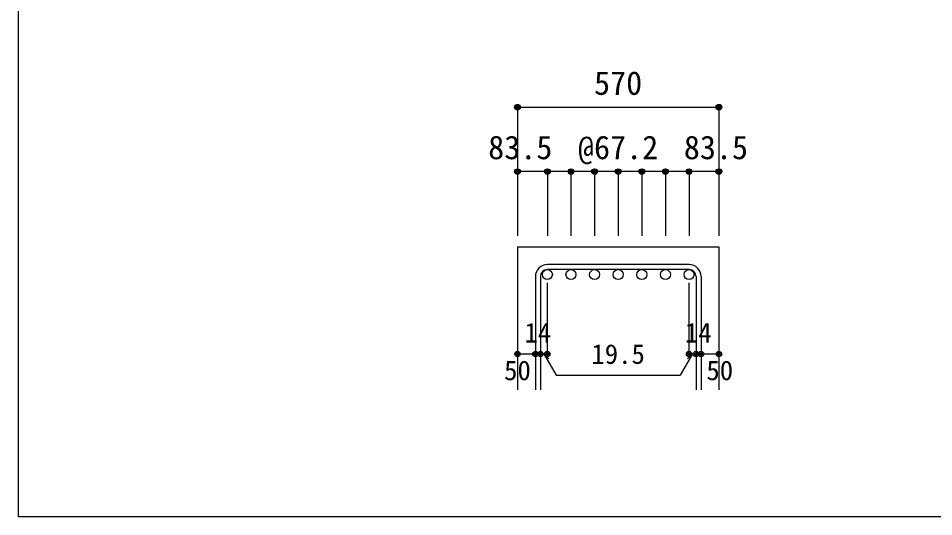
# Model space of a CAD drawing. Units: millimetres at full size, sheet at 1:30; details may follow other scales. Extents: x -5973 to 5954, y -4195 to 4201.
# Drawn here: x -5973 to -3414, y -4195 to -2801 of the extents above; entities that cross this region are included whole.
import ezdxf
from ezdxf.enums import TextEntityAlignment as Align

# ---------------------------------------------------------------- set-up
doc = ezdxf.new("R2010")
doc.units = ezdxf.units.MM
doc.header["$LTSCALE"] = 30
doc.header["$PDMODE"] = 32
doc.header["$PDSIZE"] = 15
for name, color, linetype in [('0-1_躯体線', 2, 'Continuous'), ('0-5_基礎梁筋', 7, 'Continuous'), ('0-6_スタラップ筋', 7, 'Continuous'), ('0-D_寸法', 4, 'Continuous'), ('F-0_枠', 6, 'Continuous')]:
    doc.layers.add(name, color=color, linetype=linetype)
doc.styles.add('ＭＳ ゴシック', font='')
doc.styles.get('ＭＳ ゴシック').set_extended_font_data('MS Gothic')

msp = doc.modelspace()

# ---------------------------------------------------------------- linework, layer by layer
at = {"layer": '0-1_躯体線'}
for p, q in [((-4577.3, -3439.89), (-4014.3, -3439.89)), ((-4577.3, -3439.89), (-4577.3, -3839.89)), ((-4014.3, -3439.89), (-4014.3, -3839.89))]:
    msp.add_line(p, q, dxfattribs=at)
at = {"layer": '0-5_基礎梁筋', "color": 3}
for centre in [(-4493.8, -3517.89), (-4427.8, -3517.89), (-4361.8, -3517.89), (-4295.8, -3517.89), (-4229.8, -3517.89), (-4163.8, -3517.89), (-4097.8, -3517.89)]:
    msp.add_circle(centre, 14, dxfattribs=at)
at = {"layer": '0-6_スタラップ筋'}
for p, q in [((-4097.8, -3489.89), (-4493.8, -3489.89)), ((-4097.8, -3503.89), (-4493.8, -3503.89)), ((-4527.3, -3523.39), (-4527.3, -3839.89)), ((-4513.3, -3523.39), (-4513.3, -3839.89)), ((-4078.3, -3523.39), (-4078.3, -3839.89)), ((-4064.3, -3523.39), (-4064.3, -3839.89))]:
    msp.add_line(p, q, dxfattribs=at)
for centre, radius, start, end in [((-4493.8, -3523.39), 33.5, 90, 180), ((-4493.8, -3523.39), 19.5, 90, 180), ((-4097.8, -3523.39), 33.5, 0, 90), ((-4097.8, -3523.39), 19.5, 0, 90)]:
    msp.add_arc(centre, radius, start, end, dxfattribs=at)
at = {"layer": '0-D_寸法'}
for p, q in [((-4577.3, -3049.89), (-4577.3, -3229.89)), ((-4577.3, -3049.89), (-4014.3, -3049.89)), ((-4014.3, -3049.89), (-4014.3, -3229.89)), ((-4493.8, -3229.89), (-4577.3, -3229.89)), ((-4577.3, -3229.89), (-4577.3, -3409.89)), ((-4295.8, -3229.89), (-4493.8, -3229.89)), ((-4493.8, -3229.89), (-4493.8, -3409.89)), ((-4427.8, -3229.89), (-4427.8, -3409.89)), ((-4361.8, -3229.89), (-4361.8, -3409.89)), ((-4097.8, -3229.89), (-4295.8, -3229.89)), ((-4295.8, -3229.89), (-4295.8, -3409.89)), ((-4229.8, -3229.89), (-4229.8, -3409.89)), ((-4163.8, -3229.89), (-4163.8, -3409.89)), ((-4014.3, -3229.89), (-4097.8, -3229.89)), ((-4097.8, -3229.89), (-4097.8, -3409.89)), ((-4014.3, -3229.89), (-4014.3, -3409.89)), ((-4493.8, -3739.89), (-4493.8, -3540.56)), ((-4097.8, -3739.89), (-4097.8, -3540.56)), ((-4577.3, -3739.89), (-4527.3, -3739.89)), ((-4527.3, -3739.89), (-4493.8, -3739.89)), ((-4503.55, -3739.89), (-4489.41, -3754.04)), ((-4503.55, -3739.89), (-4469.33, -3799.17)), ((-4088.05, -3739.89), (-4122.27, -3799.17)), ((-4088.05, -3739.89), (-4102.19, -3754.04)), ((-4097.8, -3739.89), (-4014.3, -3739.89)), ((-4078.3, -3739.89), (-4064.3, -3739.89)), ((-4469.33, -3799.17), (-4122.27, -3799.17))]:
    msp.add_line(p, q, dxfattribs=at)
msp.add_lwpolyline([(-4014.3, -3049.89), (-4014.3, -3229.89), (-4014.3, -3409.89)], dxfattribs=at)
for centre, radius in [((-4577.3, -3049.89), 8), ((-4577.3, -3049.89), 7.2), ((-4577.3, -3049.89), 6.4), ((-4577.3, -3049.89), 5.6), ((-4577.3, -3049.89), 4.8), ((-4014.3, -3049.89), 8), ((-4014.3, -3049.89), 7.2), ((-4014.3, -3049.89), 6.4), ((-4014.3, -3049.89), 5.6), ((-4014.3, -3049.89), 4.8), ((-4577.3, -3049.89), 4), ((-4577.3, -3049.89), 3.2), ((-4577.3, -3049.89), 2.4), ((-4577.3, -3049.89), 1.6), ((-4577.3, -3049.89), 0.8), ((-4014.3, -3049.89), 4), ((-4014.3, -3049.89), 3.2), ((-4014.3, -3049.89), 2.4), ((-4014.3, -3049.89), 1.6), ((-4014.3, -3049.89), 0.8), ((-4577.3, -3229.89), 8), ((-4577.3, -3229.89), 7.2), ((-4577.3, -3229.89), 6.4), ((-4577.3, -3229.89), 5.6), ((-4493.8, -3229.89), 8), ((-4493.8, -3229.89), 7.2), ((-4493.8, -3229.89), 6.4), ((-4493.8, -3229.89), 5.6), ((-4427.8, -3229.89), 8), ((-4427.8, -3229.89), 7.2), ((-4427.8, -3229.89), 6.4), ((-4427.8, -3229.89), 5.6), ((-4361.8, -3229.89), 8), ((-4361.8, -3229.89), 7.2), ((-4361.8, -3229.89), 6.4), ((-4361.8, -3229.89), 5.6), ((-4295.8, -3229.89), 8), ((-4295.8, -3229.89), 7.2), ((-4295.8, -3229.89), 6.4), ((-4295.8, -3229.89), 5.6), ((-4229.8, -3229.89), 8), ((-4229.8, -3229.89), 7.2), ((-4229.8, -3229.89), 6.4), ((-4229.8, -3229.89), 5.6), ((-4163.8, -3229.89), 8), ((-4163.8, -3229.89), 7.2), ((-4163.8, -3229.89), 6.4), ((-4163.8, -3229.89), 5.6), ((-4097.8, -3229.89), 8), ((-4097.8, -3229.89), 7.2), ((-4097.8, -3229.89), 6.4), ((-4097.8, -3229.89), 5.6), ((-4014.3, -3229.89), 8), ((-4014.3, -3229.89), 7.2), ((-4014.3, -3229.89), 6.4), ((-4014.3, -3229.89), 5.6), ((-4577.3, -3229.89), 4.8), ((-4577.3, -3229.89), 4), ((-4577.3, -3229.89), 3.2), ((-4577.3, -3229.89), 2.4), ((-4577.3, -3229.89), 1.6), ((-4577.3, -3229.89), 0.8), ((-4493.8, -3229.89), 4.8), ((-4493.8, -3229.89), 4), ((-4493.8, -3229.89), 3.2), ((-4493.8, -3229.89), 2.4), ((-4493.8, -3229.89), 1.6), ((-4493.8, -3229.89), 0.8), ((-4427.8, -3229.89), 4.8), ((-4427.8, -3229.89), 4), ((-4427.8, -3229.89), 3.2), ((-4427.8, -3229.89), 2.4), ((-4427.8, -3229.89), 1.6), ((-4427.8, -3229.89), 0.8), ((-4361.8, -3229.89), 4.8), ((-4361.8, -3229.89), 4), ((-4361.8, -3229.89), 3.2), ((-4361.8, -3229.89), 2.4), ((-4361.8, -3229.89), 1.6), ((-4361.8, -3229.89), 0.8), ((-4295.8, -3229.89), 4.8), ((-4295.8, -3229.89), 4), ((-4295.8, -3229.89), 3.2), ((-4295.8, -3229.89), 2.4), ((-4295.8, -3229.89), 1.6), ((-4295.8, -3229.89), 0.8), ((-4229.8, -3229.89), 4.8), ((-4229.8, -3229.89), 4), ((-4229.8, -3229.89), 3.2), ((-4229.8, -3229.89), 2.4), ((-4229.8, -3229.89), 1.6), ((-4229.8, -3229.89), 0.8), ((-4163.8, -3229.89), 4.8), ((-4163.8, -3229.89), 4), ((-4163.8, -3229.89), 3.2), ((-4163.8, -3229.89), 2.4), ((-4163.8, -3229.89), 1.6), ((-4163.8, -3229.89), 0.8), ((-4097.8, -3229.89), 4.8), ((-4097.8, -3229.89), 4), ((-4097.8, -3229.89), 3.2), ((-4097.8, -3229.89), 2.4), ((-4097.8, -3229.89), 1.6), ((-4097.8, -3229.89), 0.8), ((-4014.3, -3229.89), 4.8), ((-4014.3, -3229.89), 4), ((-4014.3, -3229.89), 3.2), ((-4014.3, -3229.89), 2.4), ((-4014.3, -3229.89), 1.6), ((-4014.3, -3229.89), 0.8), ((-4577.3, -3739.89), 4), ((-4527.3, -3739.89), 4), ((-4513.3, -3739.89), 4), ((-4493.8, -3739.89), 4), ((-4097.8, -3739.89), 4), ((-4078.3, -3739.89), 4), ((-4064.3, -3739.89), 4), ((-4014.3, -3739.89), 4), ((-4577.3, -3739.89), 3.6), ((-4577.3, -3739.89), 3.2), ((-4577.3, -3739.89), 2.8), ((-4577.3, -3739.89), 2.4), ((-4577.3, -3739.89), 2), ((-4577.3, -3739.89), 1.6), ((-4577.3, -3739.89), 1.2), ((-4577.3, -3739.89), 0.8), ((-4577.3, -3739.89), 0.4), ((-4527.3, -3739.89), 3.6), ((-4527.3, -3739.89), 3.2), ((-4527.3, -3739.89), 2.8), ((-4527.3, -3739.89), 2.4), ((-4527.3, -3739.89), 2), ((-4527.3, -3739.89), 1.6), ((-4527.3, -3739.89), 1.2), ((-4527.3, -3739.89), 0.8), ((-4527.3, -3739.89), 0.4), ((-4513.3, -3739.89), 3.6), ((-4513.3, -3739.89), 3.2), ((-4513.3, -3739.89), 2.8), ((-4513.3, -3739.89), 2.4), ((-4513.3, -3739.89), 2), ((-4513.3, -3739.89), 1.6), ((-4513.3, -3739.89), 1.2), ((-4513.3, -3739.89), 0.8), ((-4513.3, -3739.89), 0.4), ((-4493.8, -3739.89), 3.6), ((-4493.8, -3739.89), 3.2), ((-4493.8, -3739.89), 2.8), ((-4493.8, -3739.89), 2.4), ((-4493.8, -3739.89), 2), ((-4493.8, -3739.89), 1.6), ((-4493.8, -3739.89), 1.2), ((-4493.8, -3739.89), 0.8), ((-4493.8, -3739.89), 0.4), ((-4097.8, -3739.89), 3.6), ((-4097.8, -3739.89), 3.2), ((-4097.8, -3739.89), 2.8), ((-4097.8, -3739.89), 2.4), ((-4097.8, -3739.89), 2), ((-4097.8, -3739.89), 1.6), ((-4097.8, -3739.89), 1.2), ((-4097.8, -3739.89), 0.8), ((-4097.8, -3739.89), 0.4), ((-4078.3, -3739.89), 3.6), ((-4078.3, -3739.89), 3.2), ((-4078.3, -3739.89), 2.8), ((-4078.3, -3739.89), 2.4), ((-4078.3, -3739.89), 2), ((-4078.3, -3739.89), 1.6), ((-4078.3, -3739.89), 1.2), ((-4078.3, -3739.89), 0.8), ((-4078.3, -3739.89), 0.4), ((-4064.3, -3739.89), 3.6), ((-4064.3, -3739.89), 3.2), ((-4064.3, -3739.89), 2.8), ((-4064.3, -3739.89), 2.4), ((-4064.3, -3739.89), 2), ((-4064.3, -3739.89), 1.6), ((-4064.3, -3739.89), 1.2), ((-4064.3, -3739.89), 0.8), ((-4064.3, -3739.89), 0.4), ((-4014.3, -3739.89), 3.6), ((-4014.3, -3739.89), 3.2), ((-4014.3, -3739.89), 2.8), ((-4014.3, -3739.89), 2.4), ((-4014.3, -3739.89), 2), ((-4014.3, -3739.89), 1.6), ((-4014.3, -3739.89), 1.2), ((-4014.3, -3739.89), 0.8), ((-4014.3, -3739.89), 0.4)]:
    msp.add_circle(centre, radius, dxfattribs=at)
at = {"layer": '0-D_寸法', "color": 7}
for p in [(-4577.3, -3049.89), (-4014.3, -3049.89), (-4577.3, -3229.89), (-4493.8, -3229.89), (-4427.8, -3229.89), (-4361.8, -3229.89), (-4295.8, -3229.89), (-4229.8, -3229.89), (-4163.8, -3229.89), (-4097.8, -3229.89), (-4014.3, -3229.89), (-4577.3, -3739.89), (-4527.3, -3739.89), (-4513.3, -3739.89), (-4493.8, -3739.89), (-4097.8, -3739.89), (-4078.3, -3739.89), (-4064.3, -3739.89), (-4014.3, -3739.89)]:
    msp.add_point(p, dxfattribs=at)
at = {"layer": 'F-0_枠'}
for p in [(-5972.88, 4201.15), (5954.1, -4195.24)]:
    msp.add_line(p, (-5972.88, -4195.24), dxfattribs=at)

# ---------------------------------------------------------------- texts
at = {"layer": '0-D_寸法', "style": 'ＭＳ ゴシック'}
for s, height, p in [('570', 65.98, (-4363.3, -3034.89)), ('83.5', 65.98, (-4659.3, -3214.89)), ('@67.2', 65.98, (-4408.3, -3214.89)), ('83.5', 65.98, (-4112.3, -3214.89)), ('14', 54.99, (-4557.84, -3724.44)), ('14', 54.99, (-4109.26, -3724.44)), ('19.5', 54.99, (-4370.8, -3784.17)), ('50', 54.99, (-4614.8, -3829.89)), ('50', 54.99, (-4049.3, -3829.89))]:
    msp.add_text(s, height=height, dxfattribs=at).set_placement(p, align=Align.BOTTOM_LEFT)

doc.saveas('drawing.dxf')
